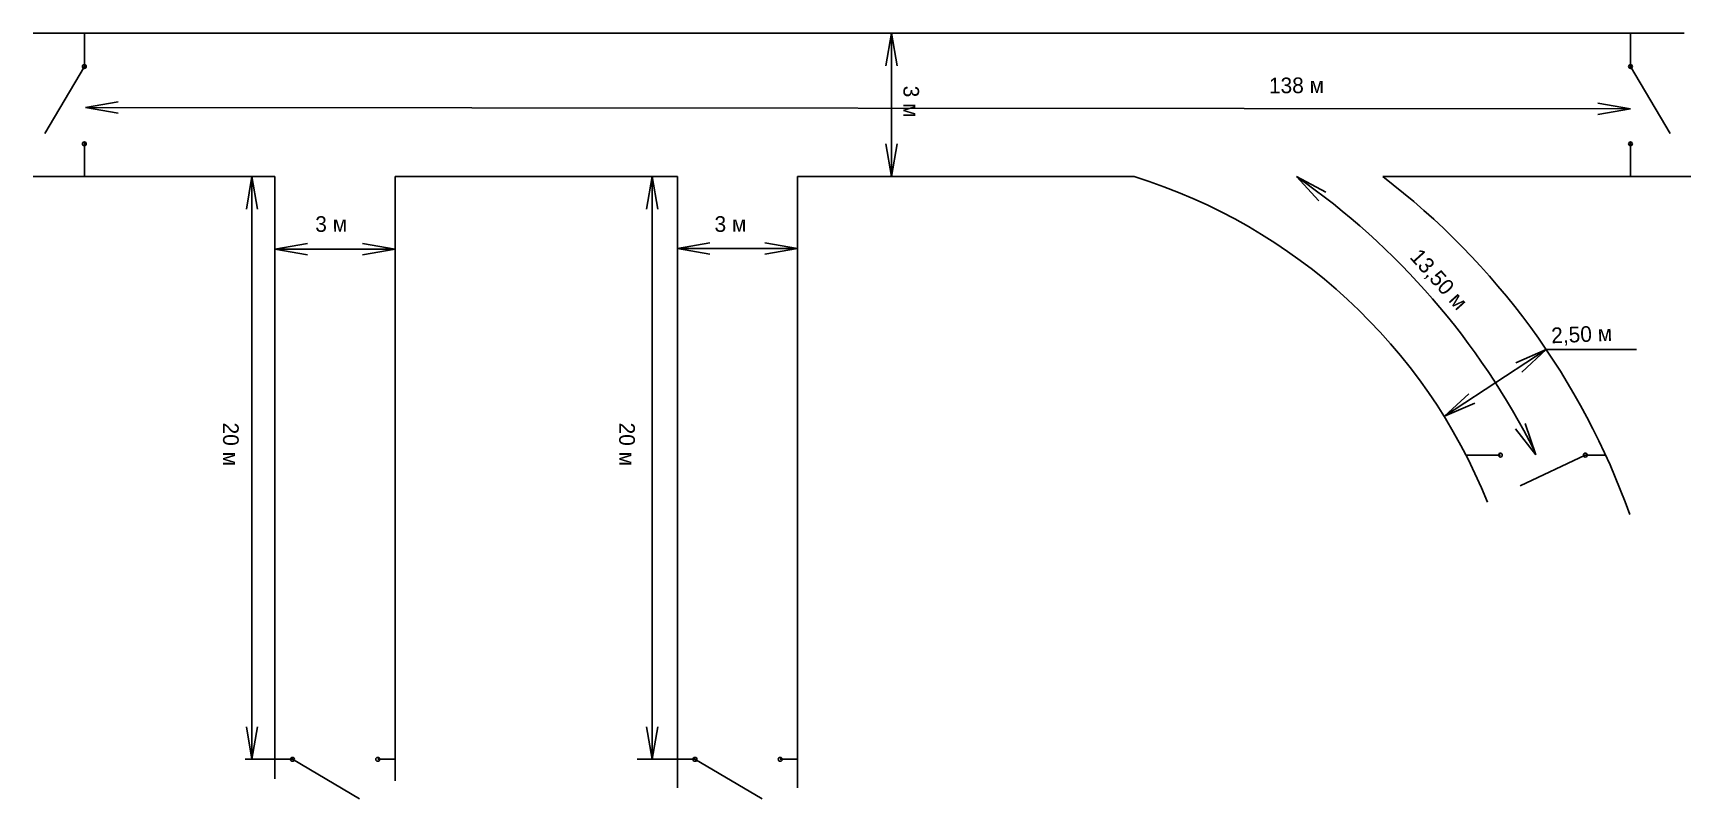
# Model space of a CAD drawing. Header units: millimetres. Extents: x 156 to 1110, y 3 to 443.
import ezdxf

# ---------------------------------------------------------------- set-up
doc = ezdxf.new("R2010")
doc.units = ezdxf.units.MM

msp = doc.modelspace()

# ---------------------------------------------------------------- linework, layer by layer
for p, q in [((156.02, 443.37), (1106.38, 443.37)), ((185.48, 443.37), (185.48, 423.08)), ((650.16, 443.37), (646.93, 424.6)), ((650.16, 443.37), (650.16, 360.88)), ((650.16, 443.37), (653.39, 424.6)), ((1075.52, 443.37), (1075.52, 423.08)), ((185.48, 424.19), (162.76, 385.58)), ((1075.52, 424.19), (1098.24, 385.58)), ((186.21, 400.57), (204.98, 403.87)), ((1075.5, 399.81), (1056.72, 403.03)), ((186.21, 400.57), (1075.5, 399.81)), ((186.21, 400.57), (205, 397.41)), ((1075.5, 399.81), (1056.72, 396.58)), ((185.48, 380.81), (185.48, 360.88)), ((650.16, 360.88), (646.93, 379.66)), ((650.16, 360.88), (653.39, 379.66)), ((1075.52, 380.81), (1075.52, 360.88)), ((156.02, 360.88), (295.13, 360.88)), ((281.97, 360.88), (278.74, 342.11)), ((281.97, 360.88), (281.97, 25.68)), ((281.97, 360.88), (285.2, 342.11)), ((295.13, 360.88), (295.13, 14.49)), ((364.34, 360.88), (364.34, 13.27)), ((364.34, 360.88), (526.84, 360.88)), ((512.33, 360.88), (509.1, 342.11)), ((512.33, 360.88), (512.33, 25.68)), ((512.33, 360.88), (515.56, 342.11)), ((526.84, 360.88), (526.84, 9.35)), ((596.05, 360.88), (596.05, 9.35)), ((596.05, 360.88), (789.82, 360.88)), ((883.17, 360.88), (900.03, 352.01)), ((883.17, 360.88), (896.1, 346.89)), ((932.86, 360.88), (1110.23, 360.88)), ((295.13, 319.17), (313.9, 322.4)), ((364.34, 319.17), (295.13, 319.17)), ((295.13, 319.17), (313.9, 315.94)), ((364.34, 319.17), (345.56, 322.4)), ((364.34, 319.17), (345.56, 315.94)), ((526.84, 319.55), (545.61, 322.78)), ((596.05, 319.55), (526.84, 319.55)), ((526.84, 319.55), (545.61, 316.33)), ((596.05, 319.55), (577.27, 322.78)), ((596.05, 319.55), (577.27, 316.33)), ((1026.98, 261.35), (968.44, 223.02)), ((1026.98, 261.35), (1009.5, 253.76)), ((1026.98, 261.35), (1013.04, 248.36)), ((1026.98, 261.35), (1078.88, 261.35)), ((968.44, 223.02), (982.38, 236)), ((968.44, 223.02), (985.92, 230.6)), ((1020.95, 200.74), (1009.24, 215.76)), ((1020.95, 200.74), (1014.93, 218.81)), ((1000.59, 200.67), (980.79, 200.67)), ((1049.49, 200.67), (1012.08, 182.92)), ((1049.49, 200.67), (1061.17, 200.67)), ((281.97, 25.68), (278.74, 44.45)), ((281.97, 25.68), (285.2, 44.45)), ((512.33, 25.68), (509.1, 44.45)), ((512.33, 25.68), (515.56, 44.45)), ((278.05, 25.68), (305.27, 25.68)), ((305.27, 25.68), (343.88, 2.96)), ((354.35, 25.68), (364.34, 25.68)), ((503.74, 25.68), (536.98, 25.68)), ((536.98, 25.68), (575.59, 2.96)), ((586.07, 25.68), (596.05, 25.68))]:
    msp.add_line(p, q)
for centre in [(185.48, 424.19), (1075.52, 424.19), (185.48, 379.7), (1075.52, 379.7), (1000.59, 200.67), (1049.49, 200.67), (305.27, 25.68), (354.35, 25.68), (536.98, 25.68), (586.07, 25.68)]:
    msp.add_circle(centre, 1.11)
for centre, radius, start, end in [((694.41, 53.24), 322.1, 21.9371, 72.7685), ((641.26, 12.48), 424.16, 26.70973, 55.22611), ((675.78, 23.51), 424.16, 19.71372, 52.69337)]:
    msp.add_arc(centre, radius, start, end)

# ---------------------------------------------------------------- texts
for s, rotation, p in [('3 м', 270, (656.98, 413.17)), ('138 м', 0.33941, (867.39, 408.78)), ('3 м', 0.33941, (318.43, 329.07)), ('3 м', 0.33941, (548.26, 329.07)), ('13,50 м', 312.04754, (947.96, 314.31)), ('2,50 м', 2.39033, (1030.05, 264.98)), ('20 м', 270, (265.32, 219.39)), ('20 м', 270, (493.39, 219.39))]:
    msp.add_text(s, height=9, rotation=rotation).set_placement(p)

doc.saveas('drawing.dxf')
